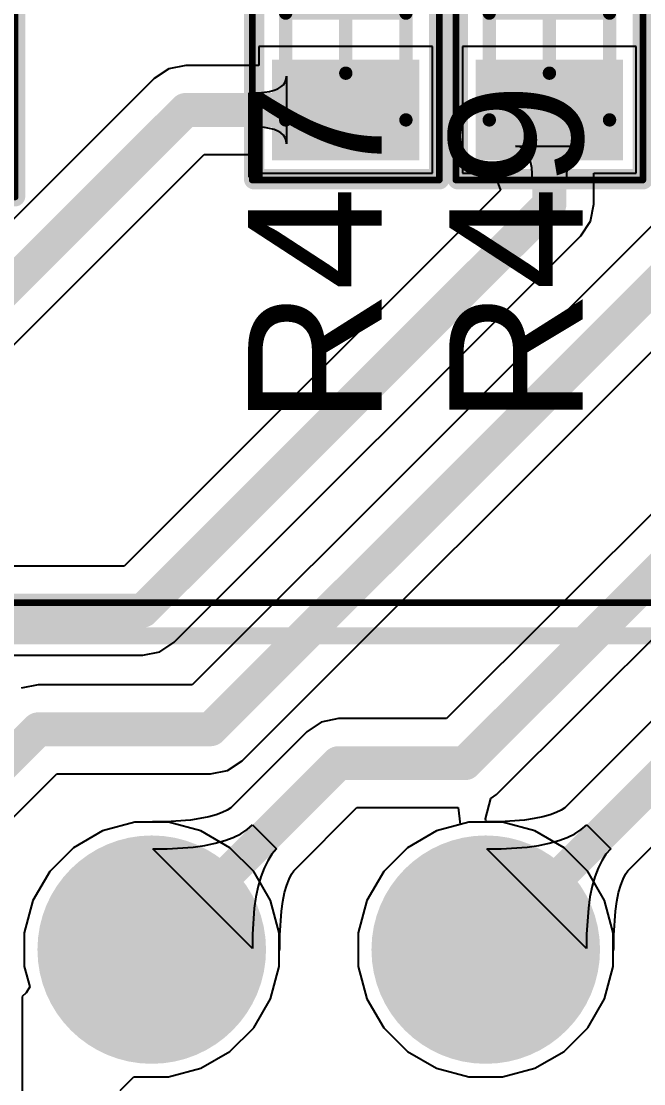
# Model space of a CAD drawing. Header units: inches. Extents: x 1.37 to 4.6, y 1.74 to 5.29.
# Drawn here: x 2.3669 to 2.5504, y 1.9007 to 2.2141 of the extents above; entities that cross this region are included whole.
import ezdxf

# ---------------------------------------------------------------- set-up
doc = ezdxf.new("R2010")
doc.units = ezdxf.units.IN
doc.header["$MEASUREMENT"] = 0
for name, color, linetype in [('BottomLayer', 5, 'Continuous'), ('BottomSolder', 6, 'Continuous'), ('Mechanical13', 56, 'Continuous'), ('Mechanical15', 56, 'Continuous'), ('MultiLayer', 9, 'Continuous'), ('PadHoleLayer', 156, 'Continuous'), ('TopLayer', 1, 'Continuous'), ('TopOverlay', 2, 'Continuous'), ('TopPaste', 8, 'Continuous'), ('TopSolder', 216, 'Continuous')]:
    doc.layers.add(name, color=color, linetype=linetype)
doc.styles.add('Arial', font='', dxfattribs={"height": 0.2})
doc.styles.get('Arial').set_extended_font_data('Arial')

# ---------------------------------------------------------------- blocks, each defined once
blk = doc.blocks.new('JST_B8B_XH_A_2')
at = {"layer": 'BottomLayer'}
h = blk.add_hatch(color=5, dxfattribs=at)
edge = h.paths.add_edge_path()
edge.add_arc((-0.04921, -0.02067), 0.02968, 0, 360)
h = blk.add_hatch(color=5, dxfattribs=at)
edge = h.paths.add_edge_path()
edge.add_arc((0.04921, -0.02067), 0.02968, 0, 360)
at = {"layer": 'BottomSolder'}
h = blk.add_hatch(color=6, dxfattribs=at)
edge = h.paths.add_edge_path()
edge.add_arc((-0.04921, -0.02067), 0.03368, 0, 360)
h = blk.add_hatch(color=6, dxfattribs=at)
edge = h.paths.add_edge_path()
edge.add_arc((0.04921, -0.02067), 0.03368, 0, 360)
at = {"layer": 'MultiLayer'}
h = blk.add_hatch(color=9, dxfattribs=at)
edge = h.paths.add_edge_path()
edge.add_arc((-0.04921, -0.02067), 0.02968, 0, 360)
h = blk.add_hatch(color=9, dxfattribs=at)
edge = h.paths.add_edge_path()
edge.add_arc((0.04921, -0.02067), 0.02968, 0, 360)
at = {"layer": 'PadHoleLayer'}
h = blk.add_hatch(color=156, dxfattribs=at)
edge = h.paths.add_edge_path()
edge.add_arc((-0.04921, -0.02067), 0.01969, 0, 360)
h = blk.add_hatch(color=156, dxfattribs=at)
edge = h.paths.add_edge_path()
edge.add_arc((0.04921, -0.02067), 0.01969, 0, 360)
at = {"layer": 'TopLayer'}
h = blk.add_hatch(color=1, dxfattribs=at)
edge = h.paths.add_edge_path()
edge.add_arc((-0.04921, -0.02067), 0.02968, 0, 360)
h = blk.add_hatch(color=1, dxfattribs=at)
edge = h.paths.add_edge_path()
edge.add_arc((0.04921, -0.02067), 0.02968, 0, 360)
at = {"layer": 'TopSolder'}
h = blk.add_hatch(color=216, dxfattribs=at)
edge = h.paths.add_edge_path()
edge.add_arc((-0.04921, -0.02067), 0.03368, 0, 360)
h = blk.add_hatch(color=216, dxfattribs=at)
edge = h.paths.add_edge_path()
edge.add_arc((0.04921, -0.02067), 0.03368, 0, 360)
at = {"layer": 'Mechanical13', "const_width": 0.005}
blk.add_lwpolyline([(0.44094, -0.11319), (-0.44094, -0.11319)], dxfattribs=at)
at = {"layer": 'Mechanical15', "const_width": 0.00197}
blk.add_lwpolyline([(0.45079, -0.12303), (-0.45079, -0.12303)], dxfattribs=at)
at = {"layer": 'TopOverlay', "const_width": 0.005}
blk.add_lwpolyline([(0.44094, -0.11319), (-0.44094, -0.11319)], dxfattribs=at)
blk = doc.blocks.new('_________0603_38')
at = {"layer": 'TopLayer'}
for points in [[(-0.03937, -0.01772), (-0.03937, 0.01772), (-0.01772, 0.01772), (-0.01772, -0.01772)], [(0.01772, -0.01772), (0.01772, 0.01772), (0.03937, 0.01772), (0.03937, -0.01772)]]:
    blk.add_hatch(color=1, dxfattribs=at).paths.add_polyline_path(points)
at = {"layer": 'TopPaste'}
for points in [[(-0.03937, -0.01772), (-0.03937, 0.01772), (-0.01772, 0.01772), (-0.01772, -0.01772)], [(0.01772, -0.01772), (0.01772, 0.01772), (0.03937, 0.01772), (0.03937, -0.01772)]]:
    blk.add_hatch(color=8, dxfattribs=at).paths.add_polyline_path(points)
at = {"layer": 'TopSolder'}
for points in [[(-0.04337, -0.02172), (-0.04337, 0.02172), (-0.01372, 0.02172), (-0.01372, -0.02172)], [(0.01372, -0.02172), (0.01372, 0.02172), (0.04337, 0.02172), (0.04337, -0.02172)]]:
    blk.add_hatch(color=216, dxfattribs=at).paths.add_polyline_path(points)
at = {"layer": 'Mechanical13', "const_width": 0.00394}
for points in [[(-0.0315, -0.01772), (-0.0315, 0.01772)], [(0.0315, 0.01772), (-0.0315, 0.01772)], [(0.0315, -0.01772), (0.0315, 0.01772)], [(0.0315, -0.01772), (-0.0315, -0.01772)]]:
    blk.add_lwpolyline(points, dxfattribs=at)
at = {"layer": 'Mechanical13', "const_width": 0.00197}
for points in [[(-0.03248, 0.01772, 1), (-0.03051, 0.01772, 1)], [(-0.03248, 0.01772, 1), (-0.03051, 0.01772, 1)], [(0.03051, 0.01772, 1), (0.03248, 0.01772, 1)], [(0.03051, 0.01772, 1), (0.03248, 0.01772, 1)], [(-0.03248, -0.01772, 1), (-0.03051, -0.01772, 1)], [(-0.03248, -0.01772, 1), (-0.03051, -0.01772, 1)], [(0.03051, -0.01772, 1), (0.03248, -0.01772, 1)], [(0.03051, -0.01772, 1), (0.03248, -0.01772, 1)]]:
    blk.add_lwpolyline(points, format="xyb", close=True, dxfattribs=at)
at = {"layer": 'Mechanical15'}
for points, const_width in [([(-0.04921, -0.02756), (-0.04921, 0.02756)], 0.00197), ([(0.04921, 0.02756), (-0.04921, 0.02756)], 0.00197), ([(0.04921, -0.02756), (0.04921, 0.02756)], 0.00197), ([(0, -0.01772), (0, 0.01772)], 0.00394), ([(0.01772, 0), (-0.01772, 0)], 0.00394), ([(0.04921, -0.02756), (-0.04921, -0.02756)], 0.00197)]:
    blk.add_lwpolyline(points, dxfattribs=dict(at, const_width=const_width))
for points, const_width in [([(-0.0497, 0.02756, 1), (-0.04872, 0.02756, 1)], 0.000984), ([(-0.0497, 0.02756, 1), (-0.04872, 0.02756, 1)], 0.000984), ([(0.04872, 0.02756, 1), (0.0497, 0.02756, 1)], 0.000984), ([(0.04872, 0.02756, 1), (0.0497, 0.02756, 1)], 0.000984), ([(-0.00098, 0.01772, 1), (0.00098, 0.01772, 1)], 0.00197), ([(-0.0187, 0, 1), (-0.01673, 0, 1)], 0.00197), ([(0.01673, 0, 1), (0.0187, 0, 1)], 0.00197), ([(-0.00098, -0.01772, 1), (0.00098, -0.01772, 1)], 0.00197), ([(-0.0497, -0.02756, 1), (-0.04872, -0.02756, 1)], 0.000984), ([(-0.0497, -0.02756, 1), (-0.04872, -0.02756, 1)], 0.000984), ([(0.04872, -0.02756, 1), (0.0497, -0.02756, 1)], 0.000984), ([(0.04872, -0.02756, 1), (0.0497, -0.02756, 1)], 0.000984)]:
    blk.add_lwpolyline(points, format="xyb", close=True, dxfattribs=dict(at, const_width=const_width))
at = {"layer": 'TopOverlay', "const_width": 0.006}
for points in [[(-0.04921, -0.027), (-0.04921, 0.02756)], [(0.049, 0.02756), (-0.04921, 0.02756)], [(0.049, -0.027), (0.049, 0.02756)], [(0.049, -0.027), (-0.04921, -0.027)]]:
    blk.add_lwpolyline(points, dxfattribs=at)
at = {"layer": 'TopOverlay', "const_width": 0.003}
for points in [[(-0.05071, 0.02756, 1), (-0.04771, 0.02756, 1)], [(-0.05071, 0.02756, 1), (-0.04771, 0.02756, 1)], [(0.0475, 0.02756, 1), (0.0505, 0.02756, 1)], [(0.0475, 0.02756, 1), (0.0505, 0.02756, 1)], [(-0.05071, -0.027, 1), (-0.04771, -0.027, 1)], [(-0.05071, -0.027, 1), (-0.04771, -0.027, 1)], [(0.0475, -0.027, 1), (0.0505, -0.027, 1)], [(0.0475, -0.027, 1), (0.0505, -0.027, 1)]]:
    blk.add_lwpolyline(points, format="xyb", close=True, dxfattribs=at)
blk = doc.blocks.new('_________0603_69')
at = {"layer": 'TopLayer'}
for points in [[(-0.03937, -0.01772), (-0.03937, 0.01772), (-0.01772, 0.01772), (-0.01772, -0.01772)], [(0.01772, -0.01772), (0.01772, 0.01772), (0.03937, 0.01772), (0.03937, -0.01772)]]:
    blk.add_hatch(color=1, dxfattribs=at).paths.add_polyline_path(points)
at = {"layer": 'TopPaste'}
for points in [[(-0.03937, -0.01772), (-0.03937, 0.01772), (-0.01772, 0.01772), (-0.01772, -0.01772)], [(0.01772, -0.01772), (0.01772, 0.01772), (0.03937, 0.01772), (0.03937, -0.01772)]]:
    blk.add_hatch(color=8, dxfattribs=at).paths.add_polyline_path(points)
at = {"layer": 'TopSolder'}
for points in [[(-0.04337, -0.02172), (-0.04337, 0.02172), (-0.01372, 0.02172), (-0.01372, -0.02172)], [(0.01372, -0.02172), (0.01372, 0.02172), (0.04337, 0.02172), (0.04337, -0.02172)]]:
    blk.add_hatch(color=216, dxfattribs=at).paths.add_polyline_path(points)
at = {"layer": 'Mechanical13', "const_width": 0.00394}
for points in [[(-0.0315, -0.01772), (-0.0315, 0.01772)], [(0.0315, 0.01772), (-0.0315, 0.01772)], [(0.0315, -0.01772), (0.0315, 0.01772)], [(0.0315, -0.01772), (-0.0315, -0.01772)]]:
    blk.add_lwpolyline(points, dxfattribs=at)
at = {"layer": 'Mechanical13', "const_width": 0.00197}
for points in [[(-0.03248, 0.01772, 1), (-0.03051, 0.01772, 1)], [(-0.03248, 0.01772, 1), (-0.03051, 0.01772, 1)], [(0.03051, 0.01772, 1), (0.03248, 0.01772, 1)], [(0.03051, 0.01772, 1), (0.03248, 0.01772, 1)], [(-0.03248, -0.01772, 1), (-0.03051, -0.01772, 1)], [(-0.03248, -0.01772, 1), (-0.03051, -0.01772, 1)], [(0.03051, -0.01772, 1), (0.03248, -0.01772, 1)], [(0.03051, -0.01772, 1), (0.03248, -0.01772, 1)]]:
    blk.add_lwpolyline(points, format="xyb", close=True, dxfattribs=at)
at = {"layer": 'Mechanical15'}
for points, const_width in [([(-0.04921, -0.02756), (-0.04921, 0.02756)], 0.00197), ([(0.04921, 0.02756), (-0.04921, 0.02756)], 0.00197), ([(0.04921, -0.02756), (0.04921, 0.02756)], 0.00197), ([(0, -0.01772), (0, 0.01772)], 0.00394), ([(0.01772, 0), (-0.01772, 0)], 0.00394), ([(0.04921, -0.02756), (-0.04921, -0.02756)], 0.00197)]:
    blk.add_lwpolyline(points, dxfattribs=dict(at, const_width=const_width))
for points, const_width in [([(-0.0497, 0.02756, 1), (-0.04872, 0.02756, 1)], 0.000984), ([(-0.0497, 0.02756, 1), (-0.04872, 0.02756, 1)], 0.000984), ([(0.04872, 0.02756, 1), (0.0497, 0.02756, 1)], 0.000984), ([(0.04872, 0.02756, 1), (0.0497, 0.02756, 1)], 0.000984), ([(-0.00098, 0.01772, 1), (0.00098, 0.01772, 1)], 0.00197), ([(-0.0187, 0, 1), (-0.01673, 0, 1)], 0.00197), ([(0.01673, 0, 1), (0.0187, 0, 1)], 0.00197), ([(-0.00098, -0.01772, 1), (0.00098, -0.01772, 1)], 0.00197), ([(-0.0497, -0.02756, 1), (-0.04872, -0.02756, 1)], 0.000984), ([(-0.0497, -0.02756, 1), (-0.04872, -0.02756, 1)], 0.000984), ([(0.04872, -0.02756, 1), (0.0497, -0.02756, 1)], 0.000984), ([(0.04872, -0.02756, 1), (0.0497, -0.02756, 1)], 0.000984)]:
    blk.add_lwpolyline(points, format="xyb", close=True, dxfattribs=dict(at, const_width=const_width))
at = {"layer": 'TopOverlay', "const_width": 0.006}
for points in [[(-0.04921, -0.027), (-0.04921, 0.02756)], [(0.049, 0.02756), (-0.04921, 0.02756)], [(0.049, -0.027), (0.049, 0.02756)], [(0.049, -0.027), (-0.04921, -0.027)]]:
    blk.add_lwpolyline(points, dxfattribs=at)
at = {"layer": 'TopOverlay', "const_width": 0.003}
for points in [[(-0.05071, 0.02756, 1), (-0.04771, 0.02756, 1)], [(-0.05071, 0.02756, 1), (-0.04771, 0.02756, 1)], [(0.0475, 0.02756, 1), (0.0505, 0.02756, 1)], [(0.0475, 0.02756, 1), (0.0505, 0.02756, 1)], [(-0.05071, -0.027, 1), (-0.04771, -0.027, 1)], [(-0.05071, -0.027, 1), (-0.04771, -0.027, 1)], [(0.0475, -0.027, 1), (0.0505, -0.027, 1)], [(0.0475, -0.027, 1), (0.0505, -0.027, 1)]]:
    blk.add_lwpolyline(points, format="xyb", close=True, dxfattribs=at)
blk = doc.blocks.new('_________0603_71')
at = {"layer": 'TopLayer'}
for points in [[(-0.03937, -0.01772), (-0.03937, 0.01772), (-0.01772, 0.01772), (-0.01772, -0.01772)], [(0.01772, -0.01772), (0.01772, 0.01772), (0.03937, 0.01772), (0.03937, -0.01772)]]:
    blk.add_hatch(color=1, dxfattribs=at).paths.add_polyline_path(points)
at = {"layer": 'TopPaste'}
for points in [[(-0.03937, -0.01772), (-0.03937, 0.01772), (-0.01772, 0.01772), (-0.01772, -0.01772)], [(0.01772, -0.01772), (0.01772, 0.01772), (0.03937, 0.01772), (0.03937, -0.01772)]]:
    blk.add_hatch(color=8, dxfattribs=at).paths.add_polyline_path(points)
at = {"layer": 'TopSolder'}
for points in [[(-0.04337, -0.02172), (-0.04337, 0.02172), (-0.01372, 0.02172), (-0.01372, -0.02172)], [(0.01372, -0.02172), (0.01372, 0.02172), (0.04337, 0.02172), (0.04337, -0.02172)]]:
    blk.add_hatch(color=216, dxfattribs=at).paths.add_polyline_path(points)
at = {"layer": 'Mechanical13', "const_width": 0.00394}
for points in [[(-0.0315, -0.01772), (-0.0315, 0.01772)], [(0.0315, 0.01772), (-0.0315, 0.01772)], [(0.0315, -0.01772), (0.0315, 0.01772)], [(0.0315, -0.01772), (-0.0315, -0.01772)]]:
    blk.add_lwpolyline(points, dxfattribs=at)
at = {"layer": 'Mechanical13', "const_width": 0.00197}
for points in [[(-0.03248, 0.01772, 1), (-0.03051, 0.01772, 1)], [(-0.03248, 0.01772, 1), (-0.03051, 0.01772, 1)], [(0.03051, 0.01772, 1), (0.03248, 0.01772, 1)], [(0.03051, 0.01772, 1), (0.03248, 0.01772, 1)], [(-0.03248, -0.01772, 1), (-0.03051, -0.01772, 1)], [(-0.03248, -0.01772, 1), (-0.03051, -0.01772, 1)], [(0.03051, -0.01772, 1), (0.03248, -0.01772, 1)], [(0.03051, -0.01772, 1), (0.03248, -0.01772, 1)]]:
    blk.add_lwpolyline(points, format="xyb", close=True, dxfattribs=at)
at = {"layer": 'Mechanical15'}
for points, const_width in [([(-0.04921, -0.02756), (-0.04921, 0.02756)], 0.00197), ([(0.04921, 0.02756), (-0.04921, 0.02756)], 0.00197), ([(0.04921, -0.02756), (0.04921, 0.02756)], 0.00197), ([(0, -0.01772), (0, 0.01772)], 0.00394), ([(0.01772, 0), (-0.01772, 0)], 0.00394), ([(0.04921, -0.02756), (-0.04921, -0.02756)], 0.00197)]:
    blk.add_lwpolyline(points, dxfattribs=dict(at, const_width=const_width))
for points, const_width in [([(-0.0497, 0.02756, 1), (-0.04872, 0.02756, 1)], 0.000984), ([(-0.0497, 0.02756, 1), (-0.04872, 0.02756, 1)], 0.000984), ([(0.04872, 0.02756, 1), (0.0497, 0.02756, 1)], 0.000984), ([(0.04872, 0.02756, 1), (0.0497, 0.02756, 1)], 0.000984), ([(-0.00098, 0.01772, 1), (0.00098, 0.01772, 1)], 0.00197), ([(-0.0187, 0, 1), (-0.01673, 0, 1)], 0.00197), ([(0.01673, 0, 1), (0.0187, 0, 1)], 0.00197), ([(-0.00098, -0.01772, 1), (0.00098, -0.01772, 1)], 0.00197), ([(-0.0497, -0.02756, 1), (-0.04872, -0.02756, 1)], 0.000984), ([(-0.0497, -0.02756, 1), (-0.04872, -0.02756, 1)], 0.000984), ([(0.04872, -0.02756, 1), (0.0497, -0.02756, 1)], 0.000984), ([(0.04872, -0.02756, 1), (0.0497, -0.02756, 1)], 0.000984)]:
    blk.add_lwpolyline(points, format="xyb", close=True, dxfattribs=dict(at, const_width=const_width))
at = {"layer": 'TopOverlay', "const_width": 0.006}
for points in [[(-0.04921, -0.027), (-0.04921, 0.02756)], [(0.049, 0.02756), (-0.04921, 0.02756)], [(0.049, -0.027), (0.049, 0.02756)], [(0.049, -0.027), (-0.04921, -0.027)]]:
    blk.add_lwpolyline(points, dxfattribs=at)
at = {"layer": 'TopOverlay', "const_width": 0.003}
for points in [[(-0.05071, 0.02756, 1), (-0.04771, 0.02756, 1)], [(-0.05071, 0.02756, 1), (-0.04771, 0.02756, 1)], [(0.0475, 0.02756, 1), (0.0505, 0.02756, 1)], [(0.0475, 0.02756, 1), (0.0505, 0.02756, 1)], [(-0.05071, -0.027, 1), (-0.04771, -0.027, 1)], [(-0.05071, -0.027, 1), (-0.04771, -0.027, 1)], [(0.0475, -0.027, 1), (0.0505, -0.027, 1)], [(0.0475, -0.027, 1), (0.0505, -0.027, 1)]]:
    blk.add_lwpolyline(points, format="xyb", close=True, dxfattribs=at)

msp = doc.modelspace()

# ---------------------------------------------------------------- linework, layer by layer
at = {"layer": 'BottomLayer'}
for p, q in [((2.40043, 1.97779), (2.39088, 1.97523)), ((2.41032, 1.97779), (2.40043, 1.97779)), ((2.41987, 1.97523), (2.41032, 1.97779)), ((2.49885, 1.97779), (2.4893, 1.97523)), ((2.50874, 1.97779), (2.49885, 1.97779)), ((2.5183, 1.97523), (2.50874, 1.97779)), ((2.39088, 1.97523), (2.38231, 1.97029)), ((2.42843, 1.97029), (2.41987, 1.97523)), ((2.4893, 1.97523), (2.48074, 1.97029)), ((2.52686, 1.97029), (2.5183, 1.97523)), ((2.38231, 1.97029), (2.37532, 1.96329)), ((2.43543, 1.96329), (2.42843, 1.97029)), ((2.48074, 1.97029), (2.47374, 1.96329)), ((2.53385, 1.96329), (2.52686, 1.97029)), ((2.37532, 1.96329), (2.37037, 1.95473)), ((2.44037, 1.95473), (2.43543, 1.96329)), ((2.47374, 1.96329), (2.4688, 1.95473)), ((2.5388, 1.95473), (2.53385, 1.96329)), ((2.37037, 1.95473), (2.36781, 1.94518)), ((2.44293, 1.94518), (2.44037, 1.95473)), ((2.4688, 1.95473), (2.46624, 1.94518)), ((2.54136, 1.94518), (2.5388, 1.95473)), ((2.36781, 1.94518), (2.36781, 1.93529)), ((2.44293, 1.93529), (2.44293, 1.94518)), ((2.46624, 1.94518), (2.46624, 1.93529)), ((2.54136, 1.93529), (2.54136, 1.94518)), ((2.36781, 1.93529), (2.36943, 1.92924)), ((2.44037, 1.92573), (2.44293, 1.93529)), ((2.46624, 1.93529), (2.4688, 1.92573)), ((2.5388, 1.92573), (2.54136, 1.93529)), ((2.36842, 1.92751), (2.3672, 1.92638)), ((2.36943, 1.92924), (2.36842, 1.92751)), ((2.3672, 1.92638), (2.3672, 1.89476)), ((2.43543, 1.91717), (2.44037, 1.92573)), ((2.4688, 1.92573), (2.47374, 1.91717)), ((2.53385, 1.91717), (2.5388, 1.92573)), ((2.42843, 1.91018), (2.43543, 1.91717)), ((2.47374, 1.91717), (2.48074, 1.91018)), ((2.52686, 1.91018), (2.53385, 1.91717)), ((2.41987, 1.90523), (2.42843, 1.91018)), ((2.48074, 1.91018), (2.4893, 1.90523)), ((2.5183, 1.90523), (2.52686, 1.91018)), ((2.39605, 1.89867), (2.40014, 1.90275)), ((2.40014, 1.90275), (2.40043, 1.90267)), ((2.40043, 1.90267), (2.41032, 1.90267)), ((2.41032, 1.90267), (2.41987, 1.90523)), ((2.4893, 1.90523), (2.49885, 1.90267)), ((2.49885, 1.90267), (2.50874, 1.90267)), ((2.50874, 1.90267), (2.5183, 1.90523))]:
    msp.add_line(p, q, dxfattribs=at)
at = {"layer": 'TopLayer'}
for p, q in [((2.48815, 2.20661), (2.43697, 2.20661)), ((2.43697, 2.20661), (2.43697, 2.20104)), ((2.48815, 2.16921), (2.48815, 2.20661)), ((2.54815, 2.20661), (2.49697, 2.20661)), ((2.49697, 2.20661), (2.49697, 2.16921)), ((2.54815, 2.16921), (2.54815, 2.20661)), ((2.41037, 2.20004), (2.40611, 2.19719)), ((2.4154, 2.20104), (2.41037, 2.20004)), ((2.43697, 2.20104), (2.4154, 2.20104)), ((2.40611, 2.19719), (2.28228, 2.07336)), ((2.44468, 2.19611), (2.44498, 2.19696)), ((2.44498, 2.19696), (2.44508, 2.19791)), ((2.44508, 2.19791), (2.44508, 2.17791)), ((2.44144, 2.19371), (2.44255, 2.19416)), ((2.44255, 2.19416), (2.44346, 2.19471)), ((2.44346, 2.19471), (2.44417, 2.19536)), ((2.44417, 2.19536), (2.44468, 2.19611)), ((2.43496, 2.19291), (2.43688, 2.19296)), ((2.43496, 2.18291), (2.43496, 2.19291)), ((2.43688, 2.19296), (2.4386, 2.19311)), ((2.4386, 2.19311), (2.44012, 2.19336)), ((2.44012, 2.19336), (2.44144, 2.19371)), ((2.43688, 2.18286), (2.43496, 2.18291)), ((2.4386, 2.18271), (2.43688, 2.18286)), ((2.44012, 2.18246), (2.4386, 2.18271)), ((2.44144, 2.18211), (2.44012, 2.18246)), ((2.44255, 2.18166), (2.44144, 2.18211)), ((2.44346, 2.18111), (2.44255, 2.18166)), ((2.44417, 2.18046), (2.44346, 2.18111)), ((2.44468, 2.17971), (2.44417, 2.18046)), ((2.44498, 2.17886), (2.44468, 2.17971)), ((2.44508, 2.17791), (2.44498, 2.17886)), ((2.51351, 2.17711), (2.51256, 2.17721)), ((2.51256, 2.17721), (2.53256, 2.17721)), ((2.51436, 2.17681), (2.51351, 2.17711)), ((2.51511, 2.17631), (2.51436, 2.17681)), ((2.51576, 2.17561), (2.51511, 2.17631)), ((2.51631, 2.17471), (2.51576, 2.17561)), ((2.52936, 2.17561), (2.52881, 2.17471)), ((2.53001, 2.17631), (2.52936, 2.17561)), ((2.53076, 2.17681), (2.53001, 2.17631)), ((2.53161, 2.17711), (2.53076, 2.17681)), ((2.53256, 2.17721), (2.53161, 2.17711)), ((2.297, 2.05095), (2.42083, 2.17479)), ((2.42083, 2.17479), (2.43697, 2.17479)), ((2.43697, 2.17479), (2.43697, 2.16921)), ((2.51676, 2.17361), (2.51631, 2.17471)), ((2.51711, 2.17231), (2.51676, 2.17361)), ((2.51736, 2.17081), (2.51711, 2.17231)), ((2.52801, 2.17231), (2.52776, 2.17081)), ((2.52836, 2.17361), (2.52801, 2.17231)), ((2.52881, 2.17471), (2.52836, 2.17361)), ((2.43697, 2.16921), (2.48815, 2.16921)), ((2.49697, 2.16921), (2.50629, 2.16921)), ((2.50629, 2.16921), (2.50813, 2.16421)), ((2.51751, 2.16911), (2.51736, 2.17081)), ((2.51756, 2.16721), (2.51751, 2.16911)), ((2.52761, 2.16911), (2.52756, 2.16721)), ((2.52776, 2.17081), (2.52761, 2.16911)), ((2.53568, 2.16007), (2.53568, 2.16921)), ((2.53568, 2.16921), (2.54815, 2.16921)), ((2.52756, 2.16721), (2.51756, 2.16721)), ((2.50813, 2.16421), (2.39728, 2.05336)), ((2.56351, 2.16459), (2.41728, 2.01836)), ((2.53468, 2.15505), (2.53568, 2.16007)), ((2.432, 1.99595), (2.59184, 2.15579)), ((2.53184, 2.15079), (2.53468, 2.15505)), ((2.412, 2.03095), (2.53184, 2.15079)), ((2.62943, 2.14551), (2.49228, 2.00836)), ((2.68943, 2.14443), (2.52709, 1.98209)), ((2.507, 1.98595), (2.65184, 2.13079)), ((2.54565, 1.96352), (2.71184, 2.12971)), ((2.39728, 2.05336), (2.31772, 2.05336)), ((2.40774, 2.0281), (2.412, 2.03095)), ((2.40272, 2.02711), (2.40774, 2.0281)), ((2.32315, 2.02711), (2.40272, 2.02711)), ((2.37195, 2.01836), (2.36692, 2.01736)), ((2.41728, 2.01836), (2.37195, 2.01836)), ((2.45535, 2.00736), (2.45109, 2.00451)), ((2.46037, 2.00836), (2.45535, 2.00736)), ((2.49228, 2.00836), (2.46037, 2.00836)), ((2.45109, 2.00451), (2.42866, 1.98209)), ((2.42774, 1.9931), (2.432, 1.99595)), ((2.3488, 1.96352), (2.37738, 1.99211)), ((2.37738, 1.99211), (2.42272, 1.99211)), ((2.42272, 1.99211), (2.42774, 1.9931)), ((2.50368, 1.97885), (2.50533, 1.98484)), ((2.50533, 1.98484), (2.507, 1.98595)), ((2.42618, 1.98069), (2.42437, 1.98001)), ((2.42761, 1.9814), (2.42618, 1.98069)), ((2.42866, 1.98209), (2.42761, 1.9814)), ((2.44723, 1.96352), (2.46581, 1.98211)), ((2.46581, 1.98211), (2.49564, 1.98211)), ((2.49564, 1.98211), (2.4963, 1.97711)), ((2.5246, 1.98069), (2.5228, 1.98001)), ((2.52603, 1.9814), (2.5246, 1.98069)), ((2.52709, 1.98209), (2.52603, 1.9814)), ((2.40043, 1.97779), (2.39088, 1.97523)), ((2.40487, 1.97779), (2.40043, 1.97779)), ((2.40561, 1.97794), (2.40487, 1.97779)), ((2.40964, 1.97797), (2.40561, 1.97794)), ((2.41676, 1.97845), (2.40964, 1.97797)), ((2.4196, 1.97886), (2.41676, 1.97845)), ((2.42218, 1.97939), (2.4196, 1.97886)), ((2.42437, 1.98001), (2.42218, 1.97939)), ((2.50381, 1.97827), (2.50368, 1.97885)), ((2.50404, 1.97794), (2.50381, 1.97827)), ((2.50807, 1.97797), (2.50404, 1.97794)), ((2.51518, 1.97845), (2.50807, 1.97797)), ((2.51803, 1.97886), (2.51518, 1.97845)), ((2.5206, 1.97939), (2.51803, 1.97886)), ((2.5228, 1.98001), (2.5206, 1.97939)), ((2.39088, 1.97523), (2.38231, 1.97029)), ((2.42938, 1.97332), (2.43159, 1.97441)), ((2.43159, 1.97441), (2.4335, 1.97566)), ((2.4335, 1.97566), (2.43512, 1.97705)), ((2.43512, 1.97705), (2.44219, 1.96998)), ((2.4893, 1.97523), (2.48074, 1.97029)), ((2.4963, 1.97711), (2.4893, 1.97523)), ((2.52781, 1.97332), (2.53001, 1.97441)), ((2.53001, 1.97441), (2.53193, 1.97566)), ((2.53193, 1.97566), (2.53355, 1.97705)), ((2.53355, 1.97705), (2.54062, 1.96998)), ((2.42099, 1.97095), (2.42408, 1.97159)), ((2.42408, 1.97159), (2.42688, 1.97238)), ((2.42688, 1.97238), (2.42938, 1.97332)), ((2.51941, 1.97095), (2.52251, 1.97159)), ((2.52251, 1.97159), (2.5253, 1.97238)), ((2.5253, 1.97238), (2.52781, 1.97332)), ((2.38231, 1.97029), (2.37532, 1.96329)), ((2.40567, 1.96992), (2.40994, 1.96995)), ((2.43506, 1.94053), (2.40567, 1.96992)), ((2.40994, 1.96995), (2.4176, 1.97046)), ((2.4176, 1.97046), (2.42099, 1.97095)), ((2.4408, 1.96836), (2.43955, 1.96645)), ((2.44219, 1.96998), (2.4408, 1.96836)), ((2.48074, 1.97029), (2.47374, 1.96329)), ((2.50409, 1.96992), (2.50837, 1.96995)), ((2.53348, 1.94053), (2.50409, 1.96992)), ((2.50837, 1.96995), (2.51603, 1.97046)), ((2.51603, 1.97046), (2.51941, 1.97095)), ((2.53922, 1.96836), (2.53798, 1.96645)), ((2.54062, 1.96998), (2.53922, 1.96836)), ((2.43955, 1.96645), (2.43846, 1.96424)), ((2.53798, 1.96645), (2.53689, 1.96424)), ((2.37532, 1.96329), (2.37037, 1.95473)), ((2.43846, 1.96424), (2.43752, 1.96174)), ((2.44583, 1.96104), (2.44654, 1.96247)), ((2.44654, 1.96247), (2.44723, 1.96352)), ((2.47374, 1.96329), (2.4688, 1.95473)), ((2.53689, 1.96424), (2.53594, 1.96174)), ((2.54426, 1.96104), (2.54497, 1.96247)), ((2.54497, 1.96247), (2.54565, 1.96352)), ((2.43673, 1.95894), (2.43609, 1.95585)), ((2.43752, 1.96174), (2.43673, 1.95894)), ((2.44453, 1.95704), (2.44515, 1.95923)), ((2.44515, 1.95923), (2.44583, 1.96104)), ((2.53516, 1.95894), (2.53452, 1.95585)), ((2.53594, 1.96174), (2.53516, 1.95894)), ((2.54296, 1.95704), (2.54358, 1.95923)), ((2.54358, 1.95923), (2.54426, 1.96104)), ((2.43609, 1.95585), (2.43561, 1.95246)), ((2.444, 1.95446), (2.44453, 1.95704)), ((2.53452, 1.95585), (2.53403, 1.95246)), ((2.54243, 1.95446), (2.54296, 1.95704)), ((2.37037, 1.95473), (2.36781, 1.94518)), ((2.43561, 1.95246), (2.43509, 1.9448)), ((2.4436, 1.95162), (2.444, 1.95446)), ((2.4688, 1.95473), (2.46624, 1.94518)), ((2.53403, 1.95246), (2.53351, 1.9448)), ((2.54202, 1.95162), (2.54243, 1.95446)), ((2.44311, 1.9445), (2.4436, 1.95162)), ((2.54154, 1.9445), (2.54202, 1.95162)), ((2.36781, 1.94518), (2.36781, 1.93529)), ((2.43509, 1.9448), (2.43506, 1.94053)), ((2.44308, 1.94047), (2.44311, 1.9445)), ((2.46624, 1.94518), (2.46624, 1.93529)), ((2.53351, 1.9448), (2.53348, 1.94053)), ((2.54151, 1.94047), (2.54154, 1.9445)), ((2.44293, 1.93973), (2.44308, 1.94047)), ((2.54136, 1.93973), (2.54151, 1.94047)), ((2.44293, 1.93529), (2.44293, 1.93973)), ((2.54136, 1.93529), (2.54136, 1.93973)), ((2.36781, 1.93529), (2.36943, 1.92924)), ((2.44037, 1.92573), (2.44293, 1.93529)), ((2.46624, 1.93529), (2.4688, 1.92573)), ((2.5388, 1.92573), (2.54136, 1.93529)), ((2.36842, 1.92751), (2.3672, 1.92638)), ((2.36943, 1.92924), (2.36842, 1.92751)), ((2.3672, 1.92638), (2.3672, 1.89476)), ((2.43543, 1.91717), (2.44037, 1.92573)), ((2.4688, 1.92573), (2.47374, 1.91717)), ((2.53385, 1.91717), (2.5388, 1.92573)), ((2.42843, 1.91018), (2.43543, 1.91717)), ((2.47374, 1.91717), (2.48074, 1.91018)), ((2.52686, 1.91018), (2.53385, 1.91717)), ((2.41987, 1.90523), (2.42843, 1.91018)), ((2.48074, 1.91018), (2.4893, 1.90523)), ((2.5183, 1.90523), (2.52686, 1.91018)), ((2.39605, 1.89867), (2.40014, 1.90275)), ((2.40014, 1.90275), (2.40043, 1.90267)), ((2.40043, 1.90267), (2.41032, 1.90267)), ((2.41032, 1.90267), (2.41987, 1.90523)), ((2.4893, 1.90523), (2.49885, 1.90267)), ((2.49885, 1.90267), (2.50874, 1.90267)), ((2.50874, 1.90267), (2.5183, 1.90523))]:
    msp.add_line(p, q, dxfattribs=at)
at = {"layer": 'TopLayer', "const_width": 0.01}
for points in [[(2.28772, 2.06023), (2.4154, 2.18791)], [(2.4154, 2.18791), (2.46256, 2.18791)], [(2.52256, 2.16007), (2.52256, 2.18791)], [(2.42272, 2.00523), (2.58256, 2.16507)], [(2.40272, 2.04023), (2.52256, 2.16007)], [(2.49772, 1.99523), (2.64256, 2.14007)], [(2.5038, 1.94023), (2.70256, 2.13899)], [(2.31772, 2.04023), (2.40272, 2.04023)], [(2.30695, 1.94023), (2.37195, 2.00523)], [(2.37195, 2.00523), (2.42272, 2.00523)], [(2.40537, 1.94023), (2.46037, 1.99523)], [(2.46037, 1.99523), (2.49772, 1.99523)]]:
    msp.add_lwpolyline(points, dxfattribs=at)
at = {"layer": 'TopLayer', "const_width": 0.005}
for points in [[(2.4129, 2.18791, 1), (2.4179, 2.18791, 1)], [(2.4129, 2.18791, 1), (2.4179, 2.18791, 1)], [(2.46006, 2.18791, 1), (2.46506, 2.18791, 1)], [(2.52006, 2.18791, 1), (2.52506, 2.18791, 1)], [(2.52006, 2.16007, 1), (2.52506, 2.16007, 1)], [(2.52006, 2.16007, 1), (2.52506, 2.16007, 1)], [(2.40022, 2.04023, 1), (2.40522, 2.04023, 1)], [(2.40022, 2.04023, 1), (2.40522, 2.04023, 1)], [(2.36945, 2.00523, 1), (2.37445, 2.00523, 1)], [(2.36945, 2.00523, 1), (2.37445, 2.00523, 1)], [(2.42022, 2.00523, 1), (2.42522, 2.00523, 1)], [(2.42022, 2.00523, 1), (2.42522, 2.00523, 1)], [(2.45787, 1.99523, 1), (2.46287, 1.99523, 1)], [(2.45787, 1.99523, 1), (2.46287, 1.99523, 1)], [(2.49522, 1.99523, 1), (2.50022, 1.99523, 1)], [(2.49522, 1.99523, 1), (2.50022, 1.99523, 1)], [(2.40287, 1.94023, 1), (2.40787, 1.94023, 1)], [(2.5013, 1.94023, 1), (2.5063, 1.94023, 1)]]:
    msp.add_lwpolyline(points, format="xyb", close=True, dxfattribs=at)

# ---------------------------------------------------------------- block references
for name, p, rotation in [('_________0603_71', (2.46256, 2.21646), 270), ('_________0603_69', (2.52256, 2.21646), 270), ('_________0603_38', (2.33756, 2.21146), 270), ('JST_B8B_XH_A_2', (2.45459, 1.91956), 180)]:
    msp.add_blockref(name, p, dxfattribs=dict(rotation=rotation))

# ---------------------------------------------------------------- texts
at = {"layer": 'TopOverlay', "style": 'Arial'}
for s, p in [('R47', (2.47314, 2.09493)), ('R49', (2.5324, 2.09495))]:
    msp.add_text(s, height=0.03937, rotation=90, dxfattribs=at).set_placement(p)

doc.saveas('drawing.dxf')
